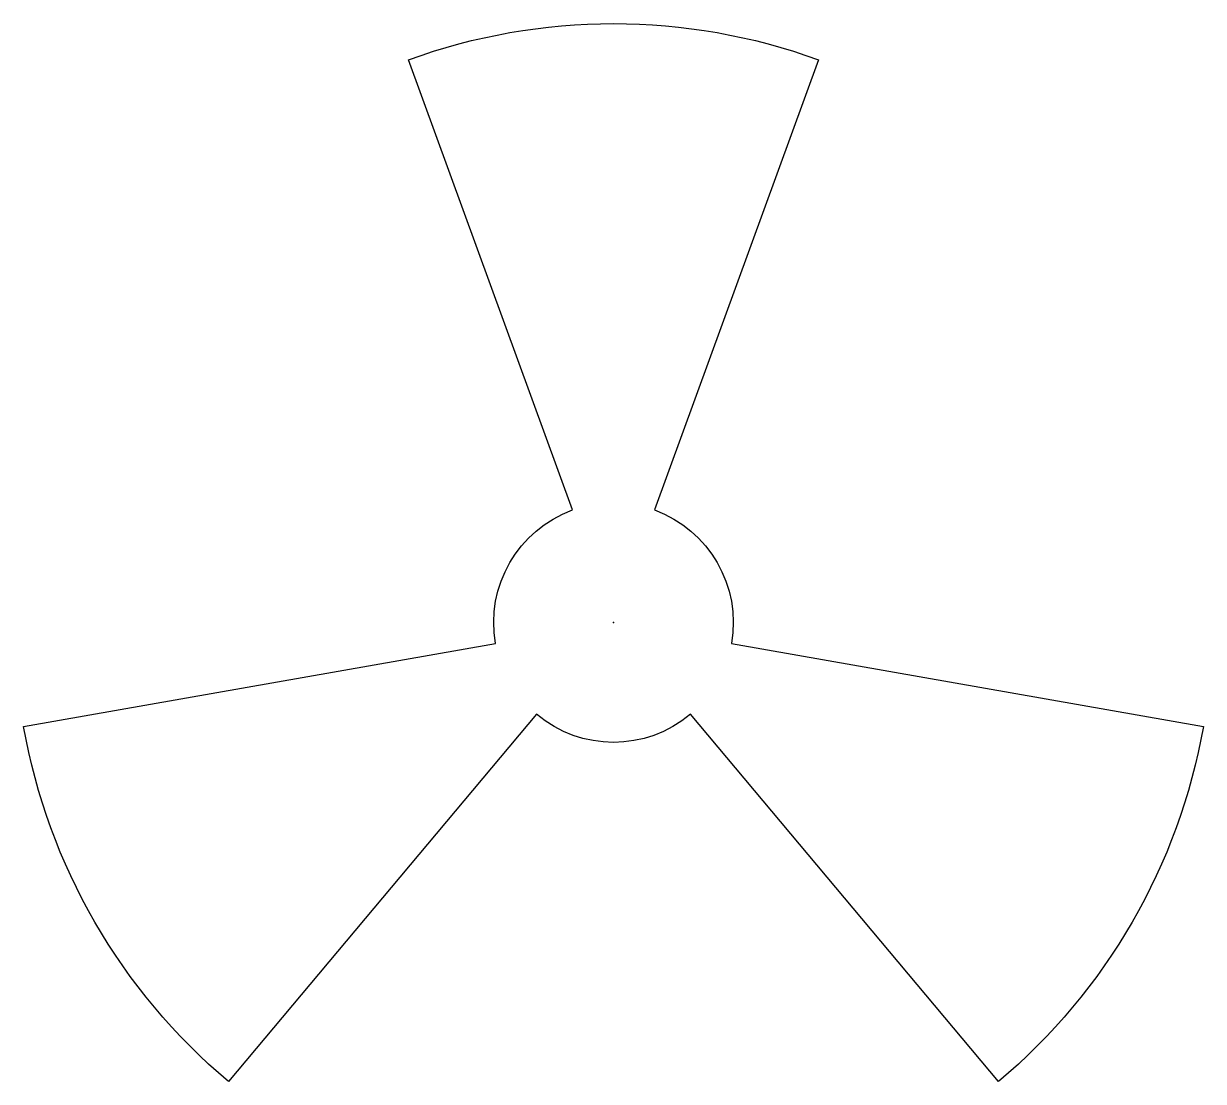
# Model space of a CAD drawing. Header units: millimetres. Extents: x -49.2 to 49.2, y -38.3 to 50.
import ezdxf

# ---------------------------------------------------------------- set-up
doc = ezdxf.new("R2010")
doc.units = ezdxf.units.MM
doc.layers.get('0').update_dxf_attribs({"linetype": 'CONTINUOUS'})

msp = doc.modelspace()

# ---------------------------------------------------------------- linework, layer by layer
msp.add_lwpolyline([(-3.42, 9.397), (-17.101, 46.985, -0.176327), (17.101, 46.985), (3.42, 9.397, -0.36397), (9.848, -1.736), (49.24, -8.682, -0.176327), (32.139, -38.302), (6.428, -7.66, -0.36397), (-6.428, -7.66), (-32.139, -38.302, -0.176327), (-49.24, -8.682), (-9.848, -1.736, -0.36397)], format="xyb", close=True)
msp.add_point((0, 0))

doc.saveas('drawing.dxf')
